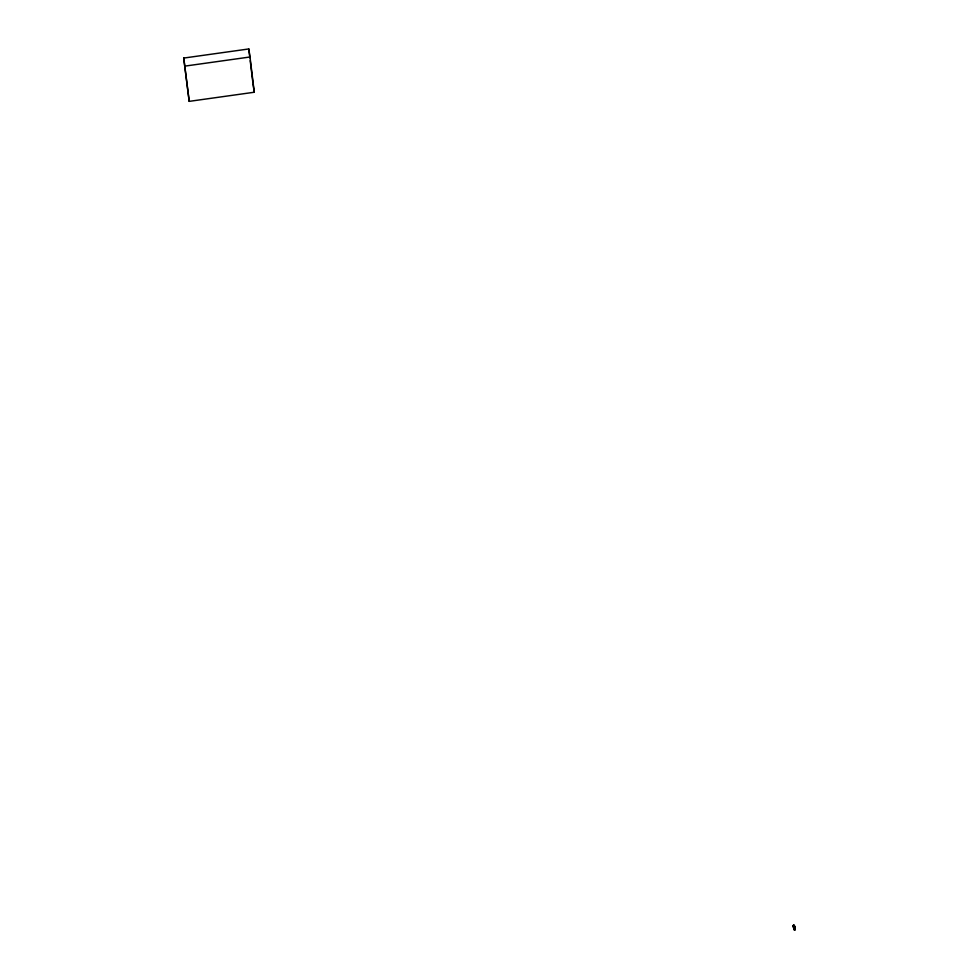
<?xml version="1.0" encoding="UTF-8"?>
<svg xmlns="http://www.w3.org/2000/svg" width="979" height="979" viewBox="0 0 979 979"><rect width="100%" height="100%" fill="white"/><g stroke="black" fill="none" stroke-linecap="round" stroke-linejoin="round"><path stroke-width="1.47" d="M794.862 927.859C793.492 926.599 795.058 931.531 794.703 928.79C795.548 927.309 792.757 927.872 793.847 929.083C795.425 929.291 793.418 929.928 793.847 926.599C792.709 923.001 796.649 927.982 794.373 928.887L794.52 930.05L795.217 929.463M794.483 929.316C794.63 927.505 791.999 924.017 794.556 927.517C794.875 925.082 792.66 924.457 793.59 927.627L793.455 925.155M794.006 927.921L793.663 926.513L794.324 926.293L793.357 926.452M794.813 927.174L795.058 928.361L794.483 926.856M793.945 929.585C795.364 928.741 793.296 929.695 794.507 927.786M794.361 929.634L793.602 927.676C793.223 923.686 794.838 929.769 794.361 927.162L795.132 928.129M794.018 926.195L793.369 925.755M793.137 926.048L794.067 925.363L793.945 926.305M793.002 925.498L794.556 925.755M794.14 928.63L794.165 929.255M794.299 927.664L793.712 927.847M794.226 925.485L793.198 925.657M794.226 925.326L793.406 925.84M794.985 929.732L794.52 930.05M794.85 929.304L794.434 929.903L795.144 929.169M794.018 929.267L793.59 927.297M183.734 58.067L248.801 48.95L250 56.99L254.259 92.246L189.204 101.363L183.734 58.067L189.204 101.363M184.933 66.107L250 56.99M794.238 926.893L793.577 926.134M794.801 929.573L794.703 928.79M253.059 84.206L254.259 92.246M248.801 48.95L249.865 57.761M250.22 60.698L252.888 82.738"/></g></svg>
